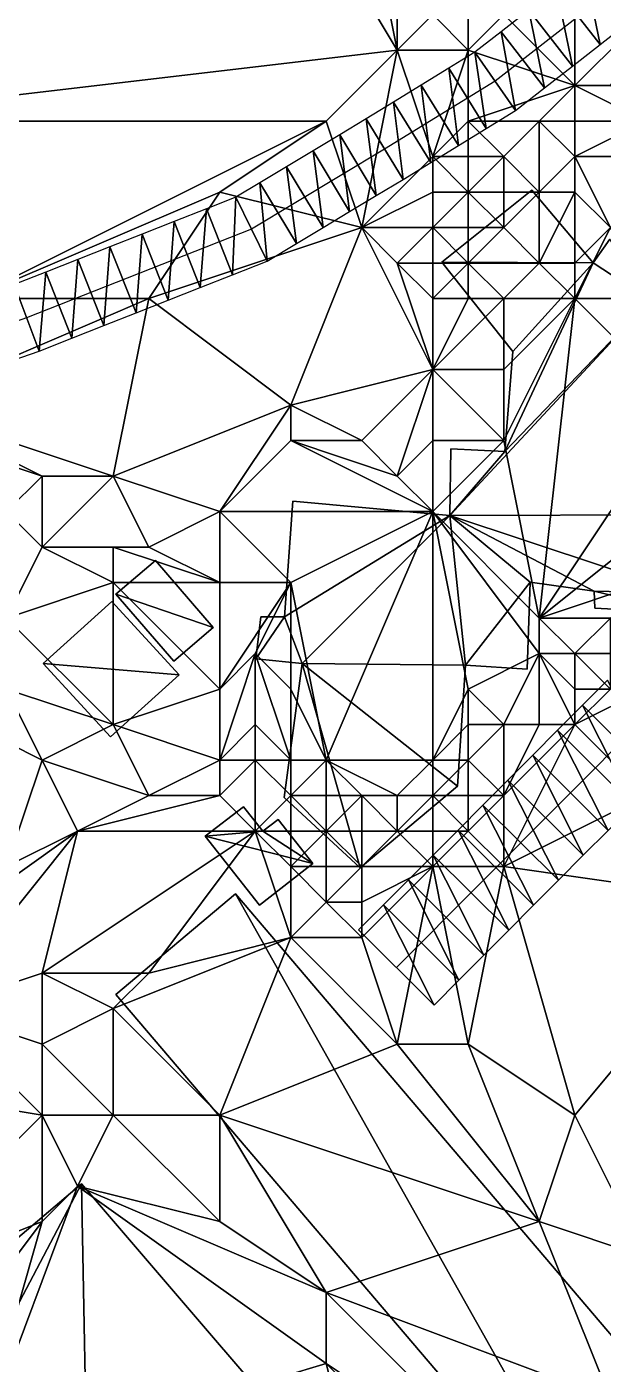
# Model space of a CAD drawing. Header units: metres. Extents: x -1103 to 901, y -902 to 905.
# Drawn here: x -38.9 to -6.4, y 412 to 487.3 of the extents above; entities that cross this region are included whole.
import ezdxf

# ---------------------------------------------------------------- set-up
doc = ezdxf.new("R2010")
doc.units = ezdxf.units.M
for name, color, linetype in [('OSM_BUILDING_FOOTPRINTS', 7, 'CONTINUOUS'), ('OSM_BUILDING_ROOFS', 1, 'CONTINUOUS'), ('OSM_BUILDING_WALLS', 8, 'CONTINUOUS'), ('OSM_ROAD_AXES', 2, 'CONTINUOUS'), ('OSM_ROAD_SURFACE', 9, 'CONTINUOUS'), ('OSM_TERRAIN', 3, 'CONTINUOUS')]:
    doc.layers.add(name, color=color, linetype=linetype)

msp = doc.modelspace()

# ---------------------------------------------------------------- linework, layer by layer
at = {"layer": 'OSM_BUILDING_FOOTPRINTS'}
msp.add_polyline3d([(-1.835, 454.292, 10.802), (-6.875, 454.558, 10.802), (-6.909, 455.52, 10.802), (-10.512, 456.018, 10.802), (-10.678, 451.129, 10.802), (-14.149, 451.34, 10.802), (-14.613, 444.527, 10.802), (-20.096, 439.927, 10.802), (-24.363, 443.886, 10.802), (-23.357, 451.45, 10.802), (-25.965, 451.705, 10.802), (-25.689, 454.071, 10.802), (-24.352, 454.071, 10.802), (-23.876, 460.596, 10.802), (-15.033, 459.778, 10.802), (-14.978, 463.527, 10.802), (-11.949, 463.383, 10.802), (-11.496, 469.012, 10.802), (-11.496, 469.012, 10.802), (-15.497, 474.044, 10.802), (-10.413, 478.102, 10.802), (-6.975, 474.011, 10.802), (-6.035, 475.349, 10.802)], dxfattribs=at)
for points in [[(-31.625, 457.245, 11.573), (-28.364, 453.474, 11.573), (-30.586, 451.583, 11.573), (-33.847, 455.354, 11.573), (-31.625, 457.245, 11.573)], [(-34.068, 454.934, 11.313), (-30.287, 450.798, 11.313), (-34.156, 447.303, 11.313), (-37.937, 451.439, 11.313), (-34.068, 454.934, 11.313)], [(-25.755, 437.825, 9.641), (-28.817, 441.707, 9.641), (-26.662, 443.377, 9.641), (-25.567, 441.995, 9.641), (-24.716, 442.647, 9.641), (-22.76, 440.17, 9.641), (-25.755, 437.825, 9.641)], [(-33.858, 432.794, 9.679), (-27.115, 438.467, 9.679), (2.133, 404.107, 9.679), (-4.598, 398.455, 9.679), (-33.858, 432.794, 9.679)], [(-44.956, 414.358, 9.906), (-35.781, 422.122, 9.906), (-19.775, 403.443, 9.906), (-28.95, 395.68, 9.906), (-35.427, 403.244, 9.906), (-37.417, 401.563, 9.906), (-43.795, 409.006, 9.906), (-41.805, 410.687, 9.906), (-44.956, 414.358, 9.906)]]:
    msp.add_polyline3d(points, close=True, dxfattribs=at)
at = {"layer": 'OSM_BUILDING_ROOFS'}
for points in [[(-6.975, 474.011, 25.602), (-10.413, 478.102, 25.602), (-15.497, 474.044, 25.602)], [(-3.758, 471.92, 25.602), (-6.035, 475.349, 25.602), (-6.975, 474.011, 25.602)], [(-6.975, 474.011, 25.602), (-15.497, 474.044, 25.602), (-11.496, 469.012, 25.602)], [(-6.975, 474.011, 25.602), (-11.496, 469.012, 25.602), (-11.949, 463.383, 25.602)], [(-3.758, 471.92, 25.602), (-6.975, 474.011, 25.602), (-11.949, 463.383, 25.602)], [(-15.033, 459.778, 25.602), (-2.598, 459.822, 25.602), (-3.758, 471.92, 25.602)], [(-3.758, 471.92, 25.602), (-11.949, 463.383, 25.602), (-15.033, 459.778, 25.602)], [(-11.949, 463.383, 25.602), (-14.978, 463.527, 25.602), (-15.033, 459.778, 25.602)], [(-15.033, 459.778, 25.602), (-23.876, 460.596, 25.602), (-24.352, 454.071, 25.602)], [(-15.033, 459.778, 25.602), (-24.352, 454.071, 25.602), (-23.357, 451.45, 25.602)], [(-15.033, 459.778, 25.602), (-23.357, 451.45, 25.602), (-14.149, 451.34, 25.602)], [(-15.033, 459.778, 25.602), (-1.868, 455.409, 25.602), (-2.598, 459.822, 25.602)], [(-15.033, 459.778, 25.602), (-14.149, 451.34, 25.602), (-10.512, 456.018, 25.602)], [(-15.033, 459.778, 25.602), (-10.512, 456.018, 25.602), (-6.909, 455.52, 25.602)], [(-15.033, 459.778, 25.602), (-6.909, 455.52, 25.602), (-1.868, 455.409, 25.602)], [(-28.364, 453.474, 21.573), (-31.625, 457.245, 21.573), (-33.847, 455.354, 21.573)], [(-14.149, 451.34, 25.602), (-10.678, 451.129, 25.602), (-10.512, 456.018, 25.602)], [(-28.364, 453.474, 21.573), (-33.847, 455.354, 21.573), (-30.586, 451.583, 21.573)], [(-6.909, 455.52, 25.602), (-6.875, 454.558, 25.602), (-1.835, 454.292, 25.602)], [(-6.909, 455.52, 25.602), (-1.835, 454.292, 25.602), (-1.868, 455.409, 25.602)], [(-30.287, 450.798, 21.313), (-34.068, 454.934, 21.313), (-37.937, 451.439, 21.313)], [(-24.352, 454.071, 25.602), (-25.689, 454.071, 25.602), (-25.965, 451.705, 25.602)], [(-24.352, 454.071, 25.602), (-25.965, 451.705, 25.602), (-23.357, 451.45, 25.602)], [(-30.287, 450.798, 21.313), (-37.937, 451.439, 21.313), (-34.156, 447.303, 21.313)], [(-23.357, 451.45, 25.602), (-24.363, 443.886, 25.602), (-20.096, 439.927, 25.602)], [(-23.357, 451.45, 25.602), (-20.096, 439.927, 25.602), (-14.613, 444.527, 25.602)], [(-23.357, 451.45, 25.602), (-14.613, 444.527, 25.602), (-14.149, 451.34, 25.602)], [(-25.567, 441.995, 19.641), (-26.662, 443.377, 19.641), (-28.817, 441.707, 19.641)], [(-22.76, 440.17, 19.641), (-24.716, 442.647, 19.641), (-25.567, 441.995, 19.641)], [(-25.567, 441.995, 19.641), (-28.817, 441.707, 19.641), (-22.76, 440.17, 19.641)], [(-28.817, 441.707, 19.641), (-25.755, 437.825, 19.641), (-22.76, 440.17, 19.641)], [(-27.115, 438.467, 19.679), (-33.858, 432.794, 19.679), (-4.598, 398.455, 19.679)], [(-27.115, 438.467, 19.679), (-4.598, 398.455, 19.679), (2.133, 404.107, 19.679)], [(-35.781, 422.122, 19.906), (-44.956, 414.358, 19.906), (-41.805, 410.687, 19.906)], [(-35.427, 403.244, 19.906), (-35.781, 422.122, 19.906), (-41.805, 410.687, 19.906)], [(-35.427, 403.244, 19.906), (-19.775, 403.443, 19.906), (-35.781, 422.122, 19.906)]]:
    msp.add_3dface(points, dxfattribs=at)
at = {"layer": 'OSM_BUILDING_WALLS'}
for points in [[(-10.413, 478.102, 10.802), (-15.497, 474.044, 10.802), (-15.497, 474.044, 25.602)], [(-10.413, 478.102, 10.802), (-15.497, 474.044, 25.602), (-10.413, 478.102, 25.602)], [(-6.975, 474.011, 10.802), (-10.413, 478.102, 10.802), (-10.413, 478.102, 25.602)], [(-6.975, 474.011, 10.802), (-10.413, 478.102, 25.602), (-6.975, 474.011, 25.602)], [(-6.035, 475.349, 10.802), (-6.975, 474.011, 10.802), (-6.975, 474.011, 25.602)], [(-6.035, 475.349, 10.802), (-6.975, 474.011, 25.602), (-6.035, 475.349, 25.602)], [(-15.497, 474.044, 10.802), (-11.496, 469.012, 10.802), (-11.496, 469.012, 25.602)], [(-15.497, 474.044, 10.802), (-11.496, 469.012, 25.602), (-15.497, 474.044, 25.602)], [(-11.496, 469.012, 10.802), (-11.949, 463.383, 10.802), (-11.949, 463.383, 25.602)], [(-11.496, 469.012, 10.802), (-11.949, 463.383, 25.602), (-11.496, 469.012, 25.602)], [(-14.978, 463.527, 10.802), (-15.033, 459.778, 10.802), (-15.033, 459.778, 25.602)], [(-14.978, 463.527, 10.802), (-15.033, 459.778, 25.602), (-14.978, 463.527, 25.602)], [(-11.949, 463.383, 10.802), (-14.978, 463.527, 10.802), (-14.978, 463.527, 25.602)], [(-11.949, 463.383, 10.802), (-14.978, 463.527, 25.602), (-11.949, 463.383, 25.602)], [(-23.876, 460.596, 10.802), (-24.352, 454.071, 10.802), (-24.352, 454.071, 25.602)], [(-23.876, 460.596, 10.802), (-24.352, 454.071, 25.602), (-23.876, 460.596, 25.602)], [(-15.033, 459.778, 10.802), (-23.876, 460.596, 10.802), (-23.876, 460.596, 25.602)], [(-15.033, 459.778, 10.802), (-23.876, 460.596, 25.602), (-15.033, 459.778, 25.602)], [(-31.625, 457.245, 11.573), (-33.847, 455.354, 11.573), (-33.847, 455.354, 21.573)], [(-31.625, 457.245, 11.573), (-33.847, 455.354, 21.573), (-31.625, 457.245, 21.573)], [(-28.364, 453.474, 11.573), (-31.625, 457.245, 11.573), (-31.625, 457.245, 21.573)], [(-28.364, 453.474, 11.573), (-31.625, 457.245, 21.573), (-28.364, 453.474, 21.573)], [(-10.678, 451.129, 10.802), (-10.512, 456.018, 10.802), (-10.512, 456.018, 25.602)], [(-10.678, 451.129, 10.802), (-10.512, 456.018, 25.602), (-10.678, 451.129, 25.602)], [(-10.512, 456.018, 10.802), (-6.909, 455.52, 10.802), (-6.909, 455.52, 25.602)], [(-10.512, 456.018, 10.802), (-6.909, 455.52, 25.602), (-10.512, 456.018, 25.602)], [(-33.847, 455.354, 11.573), (-30.586, 451.583, 11.573), (-30.586, 451.583, 21.573)], [(-33.847, 455.354, 11.573), (-30.586, 451.583, 21.573), (-33.847, 455.354, 21.573)], [(-6.909, 455.52, 10.802), (-6.875, 454.558, 10.802), (-6.875, 454.558, 25.602)], [(-6.909, 455.52, 10.802), (-6.875, 454.558, 25.602), (-6.909, 455.52, 25.602)], [(-34.068, 454.934, 11.313), (-37.937, 451.439, 11.313), (-37.937, 451.439, 21.313)], [(-34.068, 454.934, 11.313), (-37.937, 451.439, 21.313), (-34.068, 454.934, 21.313)], [(-30.287, 450.798, 11.313), (-34.068, 454.934, 11.313), (-34.068, 454.934, 21.313)], [(-30.287, 450.798, 11.313), (-34.068, 454.934, 21.313), (-30.287, 450.798, 21.313)], [(-6.875, 454.558, 10.802), (-1.835, 454.292, 10.802), (-1.835, 454.292, 25.602)], [(-6.875, 454.558, 10.802), (-1.835, 454.292, 25.602), (-6.875, 454.558, 25.602)], [(-25.689, 454.071, 10.802), (-25.965, 451.705, 10.802), (-25.965, 451.705, 25.602)], [(-25.689, 454.071, 10.802), (-25.965, 451.705, 25.602), (-25.689, 454.071, 25.602)], [(-24.352, 454.071, 10.802), (-25.689, 454.071, 10.802), (-25.689, 454.071, 25.602)], [(-24.352, 454.071, 10.802), (-25.689, 454.071, 25.602), (-24.352, 454.071, 25.602)], [(-30.586, 451.583, 11.573), (-28.364, 453.474, 11.573), (-28.364, 453.474, 21.573)], [(-30.586, 451.583, 11.573), (-28.364, 453.474, 21.573), (-30.586, 451.583, 21.573)], [(-37.937, 451.439, 11.313), (-34.156, 447.303, 11.313), (-34.156, 447.303, 21.313)], [(-37.937, 451.439, 11.313), (-34.156, 447.303, 21.313), (-37.937, 451.439, 21.313)], [(-25.965, 451.705, 10.802), (-23.357, 451.45, 10.802), (-23.357, 451.45, 25.602)], [(-25.965, 451.705, 10.802), (-23.357, 451.45, 25.602), (-25.965, 451.705, 25.602)], [(-23.357, 451.45, 10.802), (-24.363, 443.886, 10.802), (-24.363, 443.886, 25.602)], [(-23.357, 451.45, 10.802), (-24.363, 443.886, 25.602), (-23.357, 451.45, 25.602)], [(-34.156, 447.303, 11.313), (-30.287, 450.798, 11.313), (-30.287, 450.798, 21.313)], [(-34.156, 447.303, 11.313), (-30.287, 450.798, 21.313), (-34.156, 447.303, 21.313)], [(-14.613, 444.527, 10.802), (-14.149, 451.34, 10.802), (-14.149, 451.34, 25.602)], [(-14.613, 444.527, 10.802), (-14.149, 451.34, 25.602), (-14.613, 444.527, 25.602)], [(-14.149, 451.34, 10.802), (-10.678, 451.129, 10.802), (-10.678, 451.129, 25.602)], [(-14.149, 451.34, 10.802), (-10.678, 451.129, 25.602), (-14.149, 451.34, 25.602)], [(-24.363, 443.886, 10.802), (-20.096, 439.927, 10.802), (-20.096, 439.927, 25.602)], [(-24.363, 443.886, 10.802), (-20.096, 439.927, 25.602), (-24.363, 443.886, 25.602)], [(-20.096, 439.927, 10.802), (-14.613, 444.527, 10.802), (-14.613, 444.527, 25.602)], [(-20.096, 439.927, 10.802), (-14.613, 444.527, 25.602), (-20.096, 439.927, 25.602)], [(-26.662, 443.377, 9.641), (-28.817, 441.707, 9.641), (-28.817, 441.707, 19.641)], [(-26.662, 443.377, 9.641), (-28.817, 441.707, 19.641), (-26.662, 443.377, 19.641)], [(-25.567, 441.995, 9.641), (-26.662, 443.377, 9.641), (-26.662, 443.377, 19.641)], [(-25.567, 441.995, 9.641), (-26.662, 443.377, 19.641), (-25.567, 441.995, 19.641)], [(-24.716, 442.647, 9.641), (-25.567, 441.995, 9.641), (-25.567, 441.995, 19.641)], [(-24.716, 442.647, 9.641), (-25.567, 441.995, 19.641), (-24.716, 442.647, 19.641)], [(-22.76, 440.17, 9.641), (-24.716, 442.647, 9.641), (-24.716, 442.647, 19.641)], [(-22.76, 440.17, 9.641), (-24.716, 442.647, 19.641), (-22.76, 440.17, 19.641)], [(-28.817, 441.707, 9.641), (-25.755, 437.825, 9.641), (-25.755, 437.825, 19.641)], [(-28.817, 441.707, 9.641), (-25.755, 437.825, 19.641), (-28.817, 441.707, 19.641)], [(-25.755, 437.825, 9.641), (-22.76, 440.17, 9.641), (-22.76, 440.17, 19.641)], [(-25.755, 437.825, 9.641), (-22.76, 440.17, 19.641), (-25.755, 437.825, 19.641)], [(-27.115, 438.467, 9.679), (-33.858, 432.794, 9.679), (-33.858, 432.794, 19.679)], [(-27.115, 438.467, 9.679), (-33.858, 432.794, 19.679), (-27.115, 438.467, 19.679)], [(2.133, 404.107, 9.679), (-27.115, 438.467, 9.679), (-27.115, 438.467, 19.679)], [(2.133, 404.107, 9.679), (-27.115, 438.467, 19.679), (2.133, 404.107, 19.679)], [(-33.858, 432.794, 9.679), (-4.598, 398.455, 9.679), (-4.598, 398.455, 19.679)], [(-33.858, 432.794, 9.679), (-4.598, 398.455, 19.679), (-33.858, 432.794, 19.679)], [(-35.781, 422.122, 9.906), (-44.956, 414.358, 9.906), (-44.956, 414.358, 19.906)], [(-35.781, 422.122, 9.906), (-44.956, 414.358, 19.906), (-35.781, 422.122, 19.906)], [(-19.775, 403.443, 9.906), (-35.781, 422.122, 9.906), (-35.781, 422.122, 19.906)], [(-19.775, 403.443, 9.906), (-35.781, 422.122, 19.906), (-19.775, 403.443, 19.906)]]:
    msp.add_3dface(points, dxfattribs=at)
at = {"layer": 'OSM_ROAD_AXES'}
for points in [[(18.869, 510.826, 17.755), (7.815, 500.066, 17.796), (-12.491, 484.24, 18.023), (-18.714, 480.414, 18.32), (-26.209, 475.913, 17.786), (-38.876, 470.914, 16.883), (-49.952, 467.01, 16.744)], [(10.49, 462.553, 14.701), (-4.046, 448.376, 13.579), (-18.051, 434.32, 11.698)]]:
    msp.add_polyline3d(points, dxfattribs=at)
at = {"layer": 'OSM_ROAD_SURFACE'}
for points in [[(-7.472, 490.687, 17.232), (-9.034, 489.47, 17.339), (-6.575, 486.315, 17.648)], [(-7.472, 490.687, 17.232), (-6.575, 486.315, 17.648), (-5.013, 487.532, 17.523)], [(-9.034, 489.47, 17.339), (-10.596, 488.252, 17.46), (-8.137, 485.097, 17.773)], [(-9.034, 489.47, 17.339), (-8.137, 485.097, 17.773), (-6.575, 486.315, 17.648)], [(-10.596, 488.252, 17.46), (-12.158, 487.035, 17.689), (-9.699, 483.88, 17.963)], [(-10.596, 488.252, 17.46), (-9.699, 483.88, 17.963), (-8.137, 485.097, 17.773)], [(-12.158, 487.035, 17.689), (-13.635, 485.881, 18.058), (-11.347, 482.6, 18.11)], [(-12.158, 487.035, 17.689), (-11.347, 482.6, 18.11), (-9.699, 483.88, 17.963)], [(-13.635, 485.881, 18.058), (-15.094, 484.987, 18.221), (-12.999, 481.58, 18.085)], [(-13.635, 485.881, 18.058), (-12.999, 481.58, 18.085), (-11.347, 482.6, 18.11)], [(-15.094, 484.987, 18.221), (-16.65, 484.031, 18.417), (-14.555, 480.623, 18.363)], [(-15.094, 484.987, 18.221), (-14.555, 480.623, 18.363), (-12.999, 481.58, 18.085)], [(-16.65, 484.031, 18.417), (-18.206, 483.074, 18.429), (-16.111, 479.667, 18.472)], [(-16.65, 484.031, 18.417), (-16.111, 479.667, 18.472), (-14.555, 480.623, 18.363)], [(-18.206, 483.074, 18.429), (-19.753, 482.123, 18.423), (-17.675, 478.705, 18.406)], [(-18.206, 483.074, 18.429), (-17.675, 478.705, 18.406), (-16.111, 479.667, 18.472)], [(-19.753, 482.123, 18.423), (-21.243, 481.228, 18.451), (-19.183, 477.799, 18.313)], [(-19.753, 482.123, 18.423), (-19.183, 477.799, 18.313), (-17.675, 478.705, 18.406)], [(-21.243, 481.228, 18.451), (-22.742, 480.328, 18.335), (-20.682, 476.899, 18.257)], [(-21.243, 481.228, 18.451), (-20.682, 476.899, 18.257), (-19.183, 477.799, 18.313)], [(-22.742, 480.328, 18.335), (-24.241, 479.428, 18.162), (-22.181, 475.999, 18.103)], [(-22.742, 480.328, 18.335), (-22.181, 475.999, 18.103), (-20.682, 476.899, 18.257)], [(-24.241, 479.428, 18.162), (-25.739, 478.527, 17.99), (-23.68, 475.098, 17.975)], [(-24.241, 479.428, 18.162), (-23.68, 475.098, 17.975), (-22.181, 475.999, 18.103)], [(-25.739, 478.527, 17.99), (-27.086, 477.71, 17.837), (-25.332, 474.115, 17.823)], [(-25.739, 478.527, 17.99), (-25.332, 474.115, 17.823), (-23.68, 475.098, 17.975)], [(-28.752, 477.059, 17.707), (-30.562, 476.345, 17.571), (-29.094, 472.624, 17.504)], [(-28.752, 477.059, 17.707), (-29.094, 472.624, 17.504), (-27.284, 473.338, 17.657)], [(-27.086, 477.71, 17.837), (-28.752, 477.059, 17.707), (-27.284, 473.338, 17.657)], [(-27.086, 477.71, 17.837), (-27.284, 473.338, 17.657), (-25.332, 474.115, 17.823)], [(-30.562, 476.345, 17.571), (-32.372, 475.631, 17.435), (-30.903, 471.91, 17.35)], [(-30.562, 476.345, 17.571), (-30.903, 471.91, 17.35), (-29.094, 472.624, 17.504)], [(-32.372, 475.631, 17.435), (-34.181, 474.917, 17.299), (-32.713, 471.196, 17.203)], [(-32.372, 475.631, 17.435), (-32.713, 471.196, 17.203), (-30.903, 471.91, 17.35)], [(-34.181, 474.917, 17.299), (-35.991, 474.203, 17.163), (-34.523, 470.482, 17.122)], [(-34.181, 474.917, 17.299), (-34.523, 470.482, 17.122), (-32.713, 471.196, 17.203)], [(-35.991, 474.203, 17.163), (-37.801, 473.488, 17.027), (-36.332, 469.768, 17.041)], [(-35.991, 474.203, 17.163), (-36.332, 469.768, 17.041), (-34.523, 470.482, 17.122)], [(-37.801, 473.488, 17.027), (-39.576, 472.788, 16.893), (-38.177, 469.04, 16.958)], [(-37.801, 473.488, 17.027), (-38.177, 469.04, 16.958), (-36.332, 469.768, 17.041)], [(-39.576, 472.788, 16.893), (-40.057, 468.377, 16.887), (-38.177, 469.04, 16.958)], [(-6.156, 450.508, 13.526), (-7.571, 449.088, 13.258), (-3.321, 444.853, 13.097)], [(-7.571, 449.088, 13.258), (-8.972, 447.682, 13.01), (-4.722, 443.447, 12.853)], [(-7.571, 449.088, 13.258), (-4.722, 443.447, 12.853), (-3.321, 444.853, 13.097)], [(-8.972, 447.682, 13.01), (-10.372, 446.276, 12.776), (-6.122, 442.042, 12.632)], [(-8.972, 447.682, 13.01), (-6.122, 442.042, 12.632), (-4.722, 443.447, 12.853)], [(-10.372, 446.276, 12.776), (-11.773, 444.871, 12.616), (-7.523, 440.636, 12.411)], [(-10.372, 446.276, 12.776), (-7.523, 440.636, 12.411), (-6.122, 442.042, 12.632)], [(-11.773, 444.871, 12.616), (-13.173, 443.465, 12.523), (-8.923, 439.23, 12.222)], [(-11.773, 444.871, 12.616), (-8.923, 439.23, 12.222), (-7.523, 440.636, 12.411)], [(-13.173, 443.465, 12.523), (-14.574, 442.06, 12.351), (-10.324, 437.825, 12.159)], [(-13.173, 443.465, 12.523), (-10.324, 437.825, 12.159), (-8.923, 439.23, 12.222)], [(-14.574, 442.06, 12.351), (-15.974, 440.654, 12.195), (-11.724, 436.419, 12.036)], [(-14.574, 442.06, 12.351), (-11.724, 436.419, 12.036), (-10.324, 437.825, 12.159)], [(-15.974, 440.654, 12.195), (-17.375, 439.248, 12.016), (-13.125, 435.014, 11.83)], [(-15.974, 440.654, 12.195), (-13.125, 435.014, 11.83), (-11.724, 436.419, 12.036)], [(-17.375, 439.248, 12.016), (-18.776, 437.843, 11.934), (-14.525, 433.608, 11.631)], [(-17.375, 439.248, 12.016), (-14.525, 433.608, 11.631), (-13.125, 435.014, 11.83)], [(-18.776, 437.843, 11.934), (-20.176, 436.437, 11.801), (-15.926, 432.202, 11.638)], [(-18.776, 437.843, 11.934), (-15.926, 432.202, 11.638), (-14.525, 433.608, 11.631)]]:
    msp.add_3dface(points, dxfattribs=at)
at = {"layer": 'OSM_TERRAIN'}
for points in [[(-52, 482, 17.165), (-34, 502, 14.434), (-56, 498, 13.771)], [(-52, 482, 17.165), (-24, 496, 16.438), (-34, 502, 14.434)], [(-52, 482, 17.165), (-18, 486, 18.425), (-24, 496, 16.438)], [(-18, 486, 18.425), (-20, 496, 16.498), (-24, 496, 16.438)], [(-18, 486, 18.425), (-18, 494, 16.6), (-20, 496, 16.498)], [(-16, 488, 17.99), (-18, 494, 16.6), (-18, 486, 18.425)], [(-16, 488, 17.99), (-14, 486, 18.02), (-14, 490, 16.592)], [(-14, 486, 18.02), (-12, 488, 17.435), (-14, 490, 16.592)], [(-8, 484, 17.831), (-8, 490, 17.236), (-12, 488, 17.435)], [(-8, 484, 17.831), (-6, 484, 17.974), (-2, 490, 17.219)], [(-8, 484, 17.831), (-2, 490, 17.219), (-8, 490, 17.236)], [(-18, 486, 18.425), (-14, 486, 18.02), (-16, 488, 17.99)], [(-14, 486, 18.02), (-8, 484, 17.831), (-12, 488, 17.435)], [(-22, 482, 18.452), (-18, 486, 18.425), (-52, 482, 17.165)], [(-20, 476, 18.197), (-18, 486, 18.425), (-22, 482, 18.452)], [(-20, 476, 18.197), (-16, 480, 18.463), (-18, 486, 18.425)], [(-16, 480, 18.463), (-14, 486, 18.02), (-18, 486, 18.425)], [(-16, 480, 18.463), (-14, 482, 18.182), (-14, 486, 18.02)], [(-14, 482, 18.182), (-8, 484, 17.831), (-14, 486, 18.02)], [(-10, 482, 18.101), (-8, 484, 17.831), (-14, 482, 18.182)], [(-10, 482, 18.101), (-8, 482, 18.215), (-8, 484, 17.831)], [(-8, 482, 18.215), (-4, 482, 17.359), (-8, 484, 17.831)], [(-4, 482, 17.359), (-6, 484, 17.974), (-8, 484, 17.831)], [(-52, 482, 17.165), (-42, 472, 16.667), (-22, 482, 18.452)], [(-28, 478, 17.737), (-22, 482, 18.452), (-42, 472, 16.667)], [(-28, 478, 17.737), (-20, 476, 18.197), (-22, 482, 18.452)], [(-16, 480, 18.463), (-14, 480, 18.31), (-14, 482, 18.182)], [(-14, 480, 18.31), (-12, 480, 17.538), (-14, 482, 18.182)], [(-12, 480, 17.538), (-10, 482, 18.101), (-14, 482, 18.182)], [(-10, 478, 15.46), (-10, 482, 18.101), (-12, 480, 17.538)], [(-10, 478, 15.46), (-8, 480, 17.198), (-10, 482, 18.101)], [(-8, 480, 17.198), (-8, 482, 18.215), (-10, 482, 18.101)], [(-8, 480, 17.198), (-2, 480, 16.963), (-4, 482, 17.359)], [(-8, 480, 17.198), (-4, 482, 17.359), (-8, 482, 18.215)], [(-20, 476, 18.197), (-16, 478, 18.165), (-16, 480, 18.463)], [(-16, 478, 18.165), (-14, 478, 17.101), (-16, 480, 18.463)], [(-14, 478, 17.101), (-14, 480, 18.31), (-16, 480, 18.463)], [(-14, 478, 17.101), (-12, 478, 15.911), (-12, 480, 17.538)], [(-14, 478, 17.101), (-12, 480, 17.538), (-14, 480, 18.31)], [(-12, 478, 15.911), (-10, 478, 15.46), (-12, 480, 17.538)], [(-10, 478, 15.46), (-8, 478, 16.795), (-8, 480, 17.198)], [(-8, 478, 16.795), (-6, 476, 16.961), (-8, 480, 17.198)], [(-6, 476, 16.961), (-2, 480, 16.963), (-8, 480, 17.198)], [(-32, 472, 17.276), (-28, 478, 17.737), (-42, 472, 16.667)], [(-32, 472, 17.276), (-20, 476, 18.197), (-28, 478, 17.737)], [(-16, 476, 16.564), (-16, 478, 18.165), (-20, 476, 18.197)], [(-16, 476, 16.564), (-14, 476, 15.672), (-14, 478, 17.101)], [(-16, 476, 16.564), (-14, 478, 17.101), (-16, 478, 18.165)], [(-14, 476, 15.672), (-12, 476, 15.266), (-14, 478, 17.101)], [(-12, 476, 15.266), (-12, 478, 15.911), (-14, 478, 17.101)], [(-12, 476, 15.266), (-10, 474, 15.266), (-10, 478, 15.46)], [(-12, 476, 15.266), (-10, 478, 15.46), (-12, 478, 15.911)], [(-10, 474, 15.266), (-8, 474, 15.513), (-8, 478, 16.795)], [(-10, 474, 15.266), (-8, 478, 16.795), (-10, 478, 15.46)], [(-8, 474, 15.513), (-6, 476, 16.961), (-8, 478, 16.795)], [(-24, 466, 16.759), (-20, 476, 18.197), (-32, 472, 17.276)], [(-24, 466, 16.759), (-16, 468, 17.238), (-20, 476, 18.197)], [(-16, 468, 17.238), (-18, 474, 16.898), (-20, 476, 18.197)], [(-18, 474, 16.898), (-16, 476, 16.564), (-20, 476, 18.197)], [(-18, 474, 16.898), (-16, 474, 15.595), (-16, 476, 16.564)], [(-16, 474, 15.595), (-14, 474, 15.266), (-16, 476, 16.564)], [(-14, 474, 15.266), (-14, 476, 15.672), (-16, 476, 16.564)], [(-14, 474, 15.266), (-12, 476, 15.266), (-14, 476, 15.672)], [(-14, 474, 15.266), (-10, 474, 15.266), (-12, 476, 15.266)], [(-8, 472, 15.266), (-6, 476, 16.961), (-8, 474, 15.513)], [(-8, 472, 15.266), (-4, 472, 16.254), (-6, 476, 16.961)], [(-16, 468, 17.238), (-16, 472, 16.264), (-18, 474, 16.898)], [(-16, 472, 16.264), (-16, 474, 15.595), (-18, 474, 16.898)], [(-16, 472, 16.264), (-14, 472, 15.324), (-14, 474, 15.266)], [(-16, 472, 16.264), (-14, 474, 15.266), (-16, 474, 15.595)], [(-14, 472, 15.324), (-12, 472, 15.266), (-14, 474, 15.266)], [(-12, 472, 15.266), (-10, 474, 15.266), (-14, 474, 15.266)], [(-12, 472, 15.266), (-8, 472, 15.266), (-10, 474, 15.266)], [(-8, 472, 15.266), (-8, 474, 15.513), (-10, 474, 15.266)], [(-34, 462, 15.597), (-32, 472, 17.276), (-46, 466, 16.565)], [(-46, 466, 16.565), (-32, 472, 17.276), (-42, 472, 16.667)], [(-34, 462, 15.597), (-24, 466, 16.759), (-32, 472, 17.276)], [(-12, 468, 15.453), (-12, 472, 15.266), (-16, 468, 17.238)], [(-16, 468, 17.238), (-14, 472, 15.324), (-16, 472, 16.264)], [(-16, 468, 17.238), (-12, 472, 15.266), (-14, 472, 15.324)], [(-12, 464, 15.296), (-10, 454, 15.119), (-8, 472, 15.266)], [(-12, 464, 15.296), (-8, 472, 15.266), (-12, 468, 15.453)], [(-12, 468, 15.453), (-8, 472, 15.266), (-12, 472, 15.266)], [(-10, 454, 15.119), (-2, 466, 15.288), (-8, 472, 15.266)], [(-2, 466, 15.288), (-4, 472, 16.254), (-8, 472, 15.266)], [(-20, 464, 16.545), (-16, 468, 17.238), (-24, 466, 16.759)], [(-20, 464, 16.545), (-18, 462, 15.73), (-16, 468, 17.238)], [(-18, 462, 15.73), (-16, 464, 15.652), (-16, 468, 17.238)], [(-16, 464, 15.652), (-12, 464, 15.296), (-16, 468, 17.238)], [(-12, 464, 15.296), (-12, 468, 15.453), (-16, 468, 17.238)], [(-44, 464, 16.081), (-38, 462, 15.871), (-46, 466, 16.565)], [(-38, 462, 15.871), (-34, 462, 15.597), (-46, 466, 16.565)], [(-28, 460, 15.396), (-24, 466, 16.759), (-34, 462, 15.597)], [(-28, 460, 15.396), (-24, 464, 16.278), (-24, 466, 16.759)], [(-24, 464, 16.278), (-20, 464, 16.545), (-24, 466, 16.759)], [(0, 462, 15.459), (-2, 466, 15.288), (-10, 454, 15.119)], [(-44, 464, 16.081), (-40, 460, 16.088), (-38, 462, 15.871)], [(-28, 460, 15.396), (-16, 460, 15.281), (-24, 464, 16.278)], [(-16, 460, 15.281), (-18, 462, 15.73), (-24, 464, 16.278)], [(-24, 464, 16.278), (-18, 462, 15.73), (-20, 464, 16.545)], [(-18, 462, 15.73), (-16, 460, 15.281), (-16, 464, 15.652)], [(-16, 460, 15.281), (-12, 464, 15.296), (-16, 464, 15.652)], [(-16, 460, 15.281), (-10, 454, 15.119), (-12, 464, 15.296)], [(-40, 460, 16.088), (-38, 458, 15.282), (-38, 462, 15.871)], [(-38, 458, 15.282), (-32, 458, 14.214), (-34, 462, 15.597)], [(-38, 462, 15.871), (-38, 458, 15.282), (-34, 462, 15.597)], [(-32, 458, 14.214), (-28, 460, 15.396), (-34, 462, 15.597)], [(-4, 456, 15.028), (0, 462, 15.459), (-10, 454, 15.119)], [(-40, 454, 14.131), (-38, 458, 15.282), (-40, 460, 16.088)], [(-28, 456, 14.385), (-28, 460, 15.396), (-32, 458, 14.214)], [(-28, 456, 14.385), (-24, 456, 15.266), (-28, 460, 15.396)], [(-24, 456, 15.266), (-16, 460, 15.281), (-28, 460, 15.396)], [(-22, 446, 15.266), (-16, 460, 15.281), (-24, 456, 15.266)], [(-22, 446, 15.266), (-16, 446, 15.266), (-16, 460, 15.281)], [(-16, 446, 15.266), (-14, 450, 15.146), (-16, 460, 15.281)], [(-14, 450, 15.146), (-10, 452, 15.031), (-16, 460, 15.281)], [(-10, 452, 15.031), (-10, 454, 15.119), (-16, 460, 15.281)], [(-40, 454, 14.131), (-34, 456, 13.66), (-38, 458, 15.282)], [(-34, 456, 13.66), (-34, 458, 14.218), (-38, 458, 15.282)], [(-34, 458, 14.218), (-32, 458, 14.214), (-38, 458, 15.282)], [(-34, 456, 13.66), (-28, 456, 14.385), (-34, 458, 14.218)], [(-28, 456, 14.385), (-32, 458, 14.214), (-34, 458, 14.218)], [(-34, 448, 13.478), (-34, 456, 13.66), (-40, 454, 14.131)], [(-34, 448, 13.478), (-28, 450, 13.721), (-34, 456, 13.66)], [(-28, 450, 13.721), (-28, 456, 14.385), (-34, 456, 13.66)], [(-28, 450, 13.721), (-26, 452, 14.903), (-24, 456, 15.266)], [(-28, 450, 13.721), (-24, 456, 15.266), (-28, 456, 14.385)], [(-26, 452, 14.903), (-24, 450, 15.021), (-24, 456, 15.266)], [(-24, 450, 15.021), (-22, 446, 15.266), (-24, 456, 15.266)], [(-6, 454, 14.846), (-4, 456, 15.028), (-10, 454, 15.119)], [(-40, 450, 13.075), (-34, 448, 13.478), (-40, 454, 14.131)], [(-10, 452, 15.031), (-8, 452, 14.109), (-10, 454, 15.119)], [(-8, 452, 14.109), (-6, 454, 14.846), (-10, 454, 15.119)], [(-8, 452, 14.109), (-6, 452, 13.79), (-6, 454, 14.846)], [(-28, 446, 12.132), (-26, 448, 13.829), (-26, 452, 14.903)], [(-28, 446, 12.132), (-26, 452, 14.903), (-28, 450, 13.721)], [(-26, 448, 13.829), (-24, 446, 14.748), (-26, 452, 14.903)], [(-24, 446, 14.748), (-24, 450, 15.021), (-26, 452, 14.903)], [(-12, 448, 13.596), (-10, 452, 15.031), (-14, 450, 15.146)], [(-12, 448, 13.596), (-10, 448, 12.958), (-10, 452, 15.031)], [(-10, 448, 12.958), (-8, 448, 13.04), (-10, 452, 15.031)], [(-8, 448, 13.04), (-8, 450, 13.357), (-10, 452, 15.031)], [(-10, 452, 15.031), (-8, 450, 13.357), (-8, 452, 14.109)], [(-8, 450, 13.357), (-6, 450, 13.335), (-8, 452, 14.109)], [(-6, 450, 13.335), (-6, 452, 13.79), (-8, 452, 14.109)], [(-42, 448, 12.804), (-38, 446, 12.63), (-40, 450, 13.075)], [(-38, 446, 12.63), (-34, 448, 13.478), (-40, 450, 13.075)], [(-34, 448, 13.478), (-28, 446, 12.132), (-28, 450, 13.721)], [(-24, 446, 14.748), (-22, 446, 15.266), (-24, 450, 15.021)], [(-16, 446, 15.266), (-14, 448, 15.037), (-14, 450, 15.146)], [(-14, 448, 15.037), (-12, 448, 13.596), (-14, 450, 15.146)], [(-8, 448, 13.04), (-4, 444, 12.893), (-4, 450, 13.841)], [(-8, 448, 13.04), (-6, 450, 13.335), (-8, 450, 13.357)], [(-8, 448, 13.04), (-4, 450, 13.841), (-6, 450, 13.335)], [(-40, 440, 12.05), (-38, 446, 12.63), (-42, 448, 12.804)], [(-38, 446, 12.63), (-32, 444, 11.864), (-34, 448, 13.478)], [(-32, 444, 11.864), (-28, 446, 12.132), (-34, 448, 13.478)], [(-26, 446, 13.116), (-26, 448, 13.829), (-28, 446, 12.132)], [(-26, 446, 13.116), (-24, 446, 14.748), (-26, 448, 13.829)], [(-14, 446, 14.364), (-14, 448, 15.037), (-16, 446, 15.266)], [(-14, 446, 14.364), (-12, 444, 12.372), (-12, 448, 13.596)], [(-14, 446, 14.364), (-12, 448, 13.596), (-14, 448, 15.037)], [(-12, 440, 12.186), (-4, 444, 12.893), (-8, 448, 13.04)], [(-12, 444, 12.372), (-10, 448, 12.958), (-12, 448, 13.596)], [(-12, 444, 12.372), (-12, 440, 12.186), (-8, 448, 13.04)], [(-12, 444, 12.372), (-8, 448, 13.04), (-10, 448, 12.958)], [(-40, 440, 12.05), (-36, 442, 11.698), (-38, 446, 12.63)], [(-36, 442, 11.698), (-32, 444, 11.864), (-38, 446, 12.63)], [(-28, 444, 11.813), (-28, 446, 12.132), (-32, 444, 11.864)], [(-26, 442, 11.638), (-26, 446, 13.116), (-28, 444, 11.813)], [(-28, 444, 11.813), (-26, 446, 13.116), (-28, 446, 12.132)], [(-26, 442, 11.638), (-24, 444, 13.027), (-26, 446, 13.116)], [(-24, 444, 13.027), (-24, 446, 14.748), (-26, 446, 13.116)], [(-24, 444, 13.027), (-22, 444, 14.332), (-22, 446, 15.266)], [(-24, 444, 13.027), (-22, 446, 15.266), (-24, 446, 14.748)], [(-22, 444, 14.332), (-20, 444, 15.266), (-22, 446, 15.266)], [(-20, 444, 15.266), (-18, 444, 15.266), (-22, 446, 15.266)], [(-18, 444, 15.266), (-16, 446, 15.266), (-22, 446, 15.266)], [(-16, 444, 14.601), (-16, 446, 15.266), (-18, 444, 15.266)], [(-16, 444, 14.601), (-14, 444, 12.959), (-14, 446, 14.364)], [(-16, 444, 14.601), (-14, 446, 14.364), (-16, 446, 15.266)], [(-14, 444, 12.959), (-12, 444, 12.372), (-14, 446, 14.364)], [(-36, 442, 11.698), (-28, 444, 11.813), (-32, 444, 11.864)], [(-36, 442, 11.698), (-26, 442, 11.638), (-28, 444, 11.813)], [(-26, 442, 11.638), (-24, 442, 11.744), (-24, 444, 13.027)], [(-24, 442, 11.744), (-22, 442, 13.208), (-24, 444, 13.027)], [(-22, 442, 13.208), (-22, 444, 14.332), (-24, 444, 13.027)], [(-22, 442, 13.208), (-20, 442, 14.641), (-20, 444, 15.266)], [(-22, 442, 13.208), (-20, 444, 15.266), (-22, 444, 14.332)], [(-20, 442, 14.641), (-18, 442, 14.567), (-20, 444, 15.266)], [(-18, 442, 14.567), (-18, 444, 15.266), (-20, 444, 15.266)], [(-18, 442, 14.567), (-16, 442, 12.732), (-16, 444, 14.601)], [(-18, 442, 14.567), (-16, 444, 14.601), (-18, 444, 15.266)], [(-16, 442, 12.732), (-14, 442, 12.049), (-16, 444, 14.601)], [(-14, 442, 12.049), (-14, 444, 12.959), (-16, 444, 14.601)], [(-14, 442, 12.049), (-12, 440, 12.186), (-12, 444, 12.372)], [(-14, 442, 12.049), (-12, 444, 12.372), (-14, 444, 12.959)], [(-12, 440, 12.186), (2, 438, 12.184), (-4, 444, 12.893)], [(-44, 432, 11.304), (-36, 442, 11.698), (-50, 432, 12.233)], [(-50, 432, 12.233), (-36, 442, 11.698), (-40, 440, 12.05)], [(-44, 432, 11.304), (-38, 434, 10.958), (-36, 442, 11.698)], [(-32, 434, 11.88), (-26, 442, 11.638), (-38, 434, 10.958)], [(-38, 434, 10.958), (-26, 442, 11.638), (-36, 442, 11.698)], [(-32, 434, 11.88), (-24, 436, 11.724), (-26, 442, 11.638)], [(-24, 436, 11.724), (-24, 440, 11.638), (-26, 442, 11.638)], [(-24, 440, 11.638), (-24, 442, 11.744), (-26, 442, 11.638)], [(-24, 440, 11.638), (-22, 440, 12.125), (-22, 442, 13.208)], [(-24, 440, 11.638), (-22, 442, 13.208), (-24, 442, 11.744)], [(-22, 440, 12.125), (-20, 440, 13.655), (-22, 442, 13.208)], [(-20, 440, 13.655), (-20, 442, 14.641), (-22, 442, 13.208)], [(-20, 440, 13.655), (-16, 440, 11.873), (-18, 442, 14.567)], [(-20, 440, 13.655), (-18, 442, 14.567), (-20, 442, 14.641)], [(-16, 440, 11.873), (-16, 442, 12.732), (-18, 442, 14.567)], [(-16, 440, 11.873), (-14, 442, 12.049), (-16, 442, 12.732)], [(-16, 440, 11.873), (-12, 440, 12.186), (-14, 442, 12.049)], [(-24, 436, 11.724), (-22, 438, 12.074), (-24, 440, 11.638)], [(-22, 438, 12.074), (-22, 440, 12.125), (-24, 440, 11.638)], [(-22, 438, 12.074), (-20, 438, 12.198), (-20, 440, 13.655)], [(-22, 438, 12.074), (-20, 440, 13.655), (-22, 440, 12.125)], [(-18, 430, 11.635), (-16, 440, 11.873), (-20, 436, 11.64)], [(-20, 436, 11.64), (-16, 440, 11.873), (-20, 438, 12.198)], [(-20, 438, 12.198), (-16, 440, 11.873), (-20, 440, 13.655)], [(-18, 430, 11.635), (-14, 430, 11.392), (-16, 440, 11.873)], [(-14, 430, 11.392), (-12, 440, 12.186), (-16, 440, 11.873)], [(-14, 430, 11.392), (-8, 426, 11.651), (-12, 440, 12.186)], [(-8, 426, 11.651), (2, 438, 12.184), (-12, 440, 12.186)], [(-24, 436, 11.724), (-20, 436, 11.64), (-22, 438, 12.074)], [(-20, 436, 11.64), (-20, 438, 12.198), (-22, 438, 12.074)], [(-8, 426, 11.651), (-4, 418, 12.394), (2, 438, 12.184)], [(-28, 426, 11.88), (-24, 436, 11.724), (-34, 432, 11.692)], [(-34, 432, 11.692), (-24, 436, 11.724), (-32, 434, 11.88)], [(-28, 426, 11.88), (-18, 430, 11.635), (-24, 436, 11.724)], [(-18, 430, 11.635), (-20, 436, 11.64), (-24, 436, 11.724)], [(-44, 432, 11.304), (-38, 430, 10.548), (-38, 434, 10.958)], [(-38, 430, 10.548), (-34, 432, 11.692), (-38, 434, 10.958)], [(-34, 432, 11.692), (-32, 434, 11.88), (-38, 434, 10.958)], [(-50, 428, 11.408), (-38, 426, 10.378), (-44, 432, 11.304)], [(-38, 426, 10.378), (-38, 430, 10.548), (-44, 432, 11.304)], [(-34, 426, 10.339), (-34, 432, 11.692), (-38, 430, 10.548)], [(-34, 426, 10.339), (-28, 426, 11.88), (-34, 432, 11.692)], [(-38, 426, 10.378), (-34, 426, 10.339), (-38, 430, 10.548)], [(-28, 426, 11.88), (-10, 420, 11.91), (-18, 430, 11.635)], [(-10, 420, 11.91), (-14, 430, 11.392), (-18, 430, 11.635)], [(-10, 420, 11.91), (-8, 426, 11.651), (-14, 430, 11.392)], [(-48, 416, 11.72), (-38, 426, 10.378), (-50, 428, 11.408)], [(-48, 416, 11.72), (-38, 420, 12.197), (-38, 426, 10.378)], [(-38, 420, 12.197), (-36, 422, 12.178), (-38, 426, 10.378)], [(-36, 422, 12.178), (-34, 426, 10.339), (-38, 426, 10.378)], [(-36, 422, 12.178), (-28, 420, 11.223), (-34, 426, 10.339)], [(-34, 426, 10.339), (-28, 420, 11.223), (-28, 426, 11.88)], [(-28, 420, 11.223), (-22, 416, 11.905), (-28, 426, 11.88)], [(-22, 416, 11.905), (-10, 420, 11.91), (-28, 426, 11.88)], [(-10, 420, 11.91), (-4, 418, 12.394), (-8, 426, 11.651)], [(-42, 406, 12.31), (-22, 412, 12.354), (-36, 422, 12.178)], [(-42, 406, 12.31), (-36, 422, 12.178), (-38, 420, 12.197)], [(-36, 422, 12.178), (-22, 412, 12.354), (-22, 416, 11.905)], [(-36, 422, 12.178), (-22, 416, 11.905), (-28, 420, 11.223)], [(-48, 416, 11.72), (-44, 412, 11.847), (-38, 420, 12.197)], [(-42, 406, 12.31), (-38, 420, 12.197), (-44, 412, 11.847)], [(-22, 416, 11.905), (-6, 410, 11.88), (-10, 420, 11.91)], [(-6, 410, 11.88), (-4, 418, 12.394), (-10, 420, 11.91)], [(-22, 412, 12.354), (-10, 404, 12.066), (-22, 416, 11.905)], [(-10, 404, 12.066), (-6, 410, 11.88), (-22, 416, 11.905)], [(-42, 406, 12.31), (-20, 404, 12.25), (-22, 412, 12.354)], [(-20, 404, 12.25), (-18, 408, 12.928), (-22, 412, 12.354)], [(-18, 408, 12.928), (-10, 404, 12.066), (-22, 412, 12.354)]]:
    msp.add_3dface(points, dxfattribs=at)

doc.saveas('drawing.dxf')
